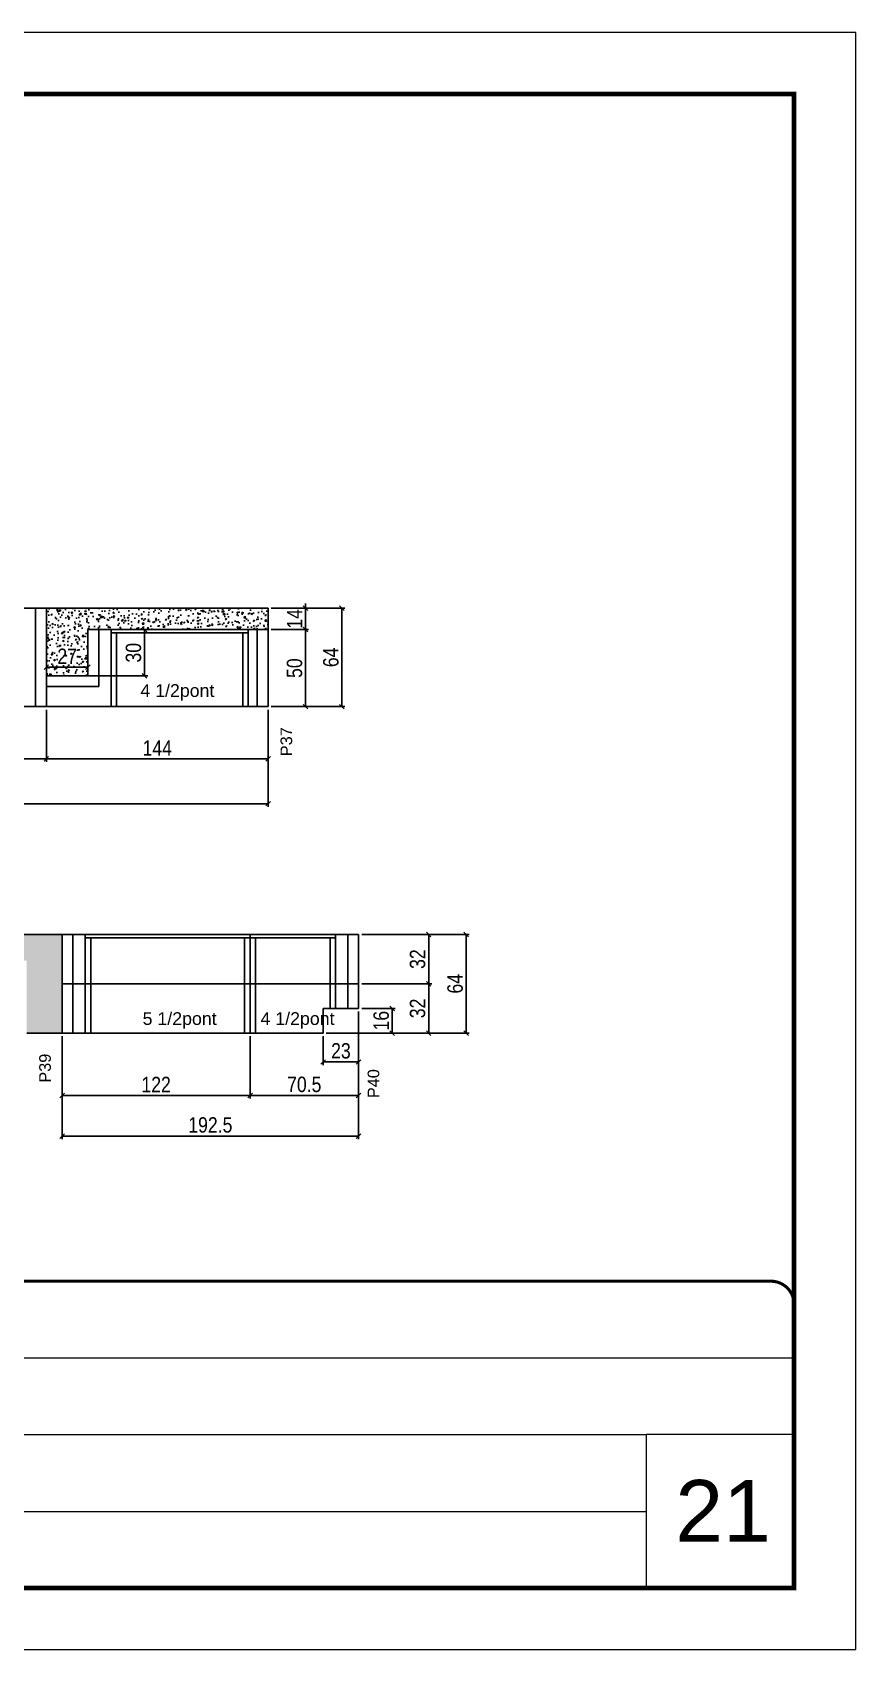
# Model space of a CAD drawing. Extents: x -3394 to 16474, y -5031 to 14397.
# Drawn here: x 5222 to 5757, y 7604 to 8654 of the extents above; entities that cross this region are included whole.
import ezdxf

# ---------------------------------------------------------------- set-up
doc = ezdxf.new("R2010")
doc.units = 0
doc.linetypes.add('CONTINUO', pattern=[0])
doc.linetypes.add('DASHED', pattern=[0.75, 0.5, -0.25])
doc.layers.get('0').update_dxf_attribs({"linetype": 'CONTINUOUS'})
doc.layers.get('Defpoints').update_dxf_attribs({"linetype": 'CONTINUOUS'})
for name, color, linetype, lineweight in [('CARIMBO', 255, 'CONTINUOUS', 9), ('Folhas', 255, 'CONTINUOUS', 9), ('SARRAFO DE PRESSAO', 251, 'DASHED', 9)]:
    doc.layers.add(name, color=color, linetype=linetype, lineweight=lineweight)
for name, color, linetype in [('COTA', 241, 'CONTINUOUS'), ('NOMENCLATURA', 7, 'CONTINUOUS'), ('Painéis', 200, 'CONTINUOUS'), ('PONTALETE', 7, 'CONTINUOUS'), ('SARR_2.2x7', 40, 'CONTINUOUS'), ('SARR_3.5x7', 81, 'CONTINUOUS')]:
    doc.layers.add(name, color=color, linetype=linetype)
doc.styles.add('ARIAL', font='arial.ttf')
doc.styles.add('COTA TECNICA', font='techl___.ttf', dxfattribs={"height": 10})
doc.dimstyles.new('PAINEL', dxfattribs={"dimtxt": 10, "dimasz": 3, "dimexe": 3, "dimexo": 3, "dimgap": 3, "dimtad": 1, "dimdec": 1, "dimzin": 12, "dimdsep": 46, "dimtxsty": 'COTA TECNICA', "dimblk1": 'OBLIQUE', "dimblk2": 'OBLIQUE', "dimsah": 1, "dimcen": 0.9, "dimclrd": 4, "dimclre": 4, "dimclrt": 240, "dimadec": 1, "dimazin": 3, "dimtfac": 1, "dimtdec": 1, "dimtmove": 0, "dimatfit": 3, "dimfxl": 1, "dimtolj": 1, "dimtzin": 12, "dimarcsym": 0})

# ---------------------------------------------------------------- blocks, each defined once
blk = doc.blocks.new('9999999999')
at = {"color": 30, "linetype": 'CONTINUO'}
for p, q in [((98564.6, 34379.6), (99584, 34379.6)), ((98564.6, 34329.8), (99488, 34329.8)), ((99584, 34329.8), (99488, 34329.8)), ((99488, 34329.8), (99488, 34230.2)), ((98564.6, 34280), (99488, 34280))]:
    blk.add_line(p, q, dxfattribs=at)
at = {"color": 30, "linetype": 'CONTINUO', "const_width": 2}
blk.add_lwpolyline([(99584, 34230.2), (99584, 34414.4, 0.414214), (99569, 34429.4), (98229, 34429.4, 0.414214), (98214, 34414.4), (98214, 34245.2, 0.414214), (98229, 34230.2), (99584, 34230.2)], format="xyb", dxfattribs=at)
at = {"layer": 'Folhas'}
blk.add_lwpolyline([(98139, 34190.2), (99624, 34190.2), (99624, 35240.2), (98139, 35240.2)], close=True, dxfattribs=at)
at = {"layer": 'Folhas', "color": 30, "const_width": 3}
blk.add_lwpolyline([(98214, 34230.2), (99584, 34230.2), (99584, 35200.2), (98214, 35200.2)], close=True, dxfattribs=at)
blk = doc.blocks.new('_Oblique')
at = {"color": 0, "linetype": 'ByBlock', "lineweight": -2}
blk.add_line((-0.5, -0.5), (0.5, 0.5), dxfattribs=at)
blk = doc.blocks.new('*D573')
at = {"layer": 'COTA', "color": 4, "linetype": 'Continuous', "lineweight": -2, "transparency": 16777216}
for p, q in [((5231.6, 8213.9), (5231.6, 8180)), ((5375.6, 8213.9), (5375.6, 8180)), ((5375.6, 8182), (5231.6, 8182))]:
    blk.add_line(p, q, dxfattribs=at)
at = {"layer": 'Defpoints', "color": 0, "linetype": 'Continuous', "transparency": 16777216}
for p in [(5231.6, 8215.9), (5375.6, 8215.9), (5231.6, 8182)]:
    blk.add_point(p, dxfattribs=at)
at = {"layer": 'COTA', "color": 4, "linetype": 'Continuous', "lineweight": -2, "transparency": 16777216, "xscale": 3, "yscale": 3, "zscale": 3, "rotation": 180}
blk.add_blockref('_Oblique', (5231.6, 8182), dxfattribs=at)
at = {"layer": 'COTA', "color": 4, "linetype": 'Continuous', "lineweight": -2, "transparency": 16777216, "xscale": 3, "yscale": 3, "zscale": 3}
blk.add_blockref('_Oblique', (5375.6, 8182), dxfattribs=at)
at = {"layer": 'COTA', "color": 240, "linetype": 'Continuous', "transparency": 16777216, "insert": (5303.6, 8189), "char_height": 10, "attachment_point": 5, "style": 'COTA TECNICA'}
blk.add_mtext('\\A1;144', dxfattribs=at)
blk = doc.blocks.new('*D575')
at = {"layer": 'COTA', "color": 4, "linetype": 'Continuous', "lineweight": -2, "transparency": 16777216}
for p, q in [((4528.6, 8213.9), (4528.6, 8150.9)), ((5375.6, 8213.9), (5375.6, 8150.9)), ((5375.6, 8152.9), (4528.6, 8152.9))]:
    blk.add_line(p, q, dxfattribs=at)
at = {"layer": 'Defpoints', "color": 0, "linetype": 'Continuous', "transparency": 16777216}
for p in [(4528.6, 8215.9), (5375.6, 8215.9), (4528.6, 8152.9)]:
    blk.add_point(p, dxfattribs=at)
at = {"layer": 'COTA', "color": 4, "linetype": 'Continuous', "lineweight": -2, "transparency": 16777216, "xscale": 3, "yscale": 3, "zscale": 3, "rotation": 180}
blk.add_blockref('_Oblique', (4528.6, 8152.9), dxfattribs=at)
at = {"layer": 'COTA', "color": 4, "linetype": 'Continuous', "lineweight": -2, "transparency": 16777216, "xscale": 3, "yscale": 3, "zscale": 3}
blk.add_blockref('_Oblique', (5375.6, 8152.9), dxfattribs=at)
at = {"layer": 'COTA', "color": 240, "linetype": 'Continuous', "transparency": 16777216, "insert": (4952.1, 8160), "char_height": 10, "attachment_point": 5, "style": 'COTA TECNICA'}
blk.add_mtext('\\A1;847', dxfattribs=at)
blk = doc.blocks.new('*D579')
at = {"layer": 'COTA', "color": 4, "linetype": 'Continuous', "lineweight": -2, "transparency": 16777216}
for p, q in [((4987.6, 8213.9), (4987.6, 8180)), ((5231.6, 8213.9), (5231.6, 8180)), ((4987.6, 8182), (5231.6, 8182))]:
    blk.add_line(p, q, dxfattribs=at)
at = {"layer": 'Defpoints', "color": 0, "linetype": 'Continuous', "transparency": 16777216}
for p in [(4987.6, 8215.9), (5231.6, 8215.9), (5231.6, 8182)]:
    blk.add_point(p, dxfattribs=at)
at = {"layer": 'COTA', "color": 4, "linetype": 'Continuous', "lineweight": -2, "transparency": 16777216, "xscale": 3, "yscale": 3, "zscale": 3, "rotation": 180}
blk.add_blockref('_Oblique', (4987.6, 8182), dxfattribs=at)
at = {"layer": 'COTA', "color": 4, "linetype": 'Continuous', "lineweight": -2, "transparency": 16777216, "xscale": 3, "yscale": 3, "zscale": 3}
blk.add_blockref('_Oblique', (5231.6, 8182), dxfattribs=at)
at = {"layer": 'COTA', "color": 240, "linetype": 'Continuous', "transparency": 16777216, "insert": (5109.6, 8189), "char_height": 10, "attachment_point": 5, "style": 'COTA TECNICA'}
blk.add_mtext('\\A1;244', dxfattribs=at)
blk = doc.blocks.new('*D582')
at = {"layer": 'COTA', "color": 4, "linetype": 'Continuous', "lineweight": -2, "transparency": 16777216}
for p, q in [((5260.6, 8265.9), (5297.4, 8265.9)), ((5295.4, 8235.9), (5295.4, 8265.9)), ((5260.6, 8235.9), (5297.4, 8235.9))]:
    blk.add_line(p, q, dxfattribs=at)
at = {"layer": 'Defpoints', "color": 0, "linetype": 'Continuous', "transparency": 16777216}
for p in [(5258.6, 8265.9), (5295.4, 8265.9), (5258.6, 8235.9)]:
    blk.add_point(p, dxfattribs=at)
at = {"layer": 'COTA', "color": 4, "linetype": 'Continuous', "lineweight": -2, "transparency": 16777216, "xscale": 3, "yscale": 3, "zscale": 3}
for p, rotation in [((5295.4, 8265.9), 90), ((5295.4, 8235.9), 270)]:
    blk.add_blockref('_Oblique', p, dxfattribs=dict(at, rotation=rotation))
at = {"layer": 'COTA', "color": 240, "linetype": 'Continuous', "transparency": 16777216, "insert": (5288.2, 8250.9), "char_height": 10, "attachment_point": 5, "rotation": 90, "style": 'COTA TECNICA'}
blk.add_mtext('\\A1;30', dxfattribs=at)
blk = doc.blocks.new('*D583')
at = {"layer": 'COTA', "color": 4, "linetype": 'Continuous', "lineweight": -2, "transparency": 16777216}
for p, q in [((5231.6, 8237.9), (5231.6, 8243.5)), ((5258.6, 8237.9), (5258.6, 8243.5)), ((5258.6, 8241.5), (5231.6, 8241.5))]:
    blk.add_line(p, q, dxfattribs=at)
at = {"layer": 'Defpoints', "color": 0, "linetype": 'Continuous', "transparency": 16777216}
for p in [(5231.6, 8241.5), (5231.6, 8235.9), (5258.6, 8235.9)]:
    blk.add_point(p, dxfattribs=at)
at = {"layer": 'COTA', "color": 4, "linetype": 'Continuous', "lineweight": -2, "transparency": 16777216, "xscale": 3, "yscale": 3, "zscale": 3, "rotation": 180}
blk.add_blockref('_Oblique', (5231.6, 8241.5), dxfattribs=at)
at = {"layer": 'COTA', "color": 4, "linetype": 'Continuous', "lineweight": -2, "transparency": 16777216, "xscale": 3, "yscale": 3, "zscale": 3}
blk.add_blockref('_Oblique', (5258.6, 8241.5), dxfattribs=at)
at = {"layer": 'COTA', "color": 240, "linetype": 'Continuous', "transparency": 16777216, "insert": (5245.1, 8248.6), "char_height": 10, "attachment_point": 5, "style": 'COTA TECNICA'}
blk.add_mtext('\\A1;27', dxfattribs=at)
blk = doc.blocks.new('*D586')
at = {"layer": 'COTA', "color": 4, "linetype": 'Continuous', "lineweight": -2, "transparency": 16777216}
for p, q in [((5377.6, 8265.9), (5401.9, 8265.9)), ((5399.9, 8265.9), (5399.9, 8215.9)), ((5377.6, 8215.9), (5401.9, 8215.9))]:
    blk.add_line(p, q, dxfattribs=at)
at = {"layer": 'Defpoints', "color": 0, "linetype": 'Continuous', "transparency": 16777216}
for p in [(5375.6, 8265.9), (5375.6, 8215.9), (5399.9, 8215.9)]:
    blk.add_point(p, dxfattribs=at)
at = {"layer": 'COTA', "color": 4, "linetype": 'Continuous', "lineweight": -2, "transparency": 16777216, "xscale": 3, "yscale": 3, "zscale": 3}
for p, rotation in [((5399.9, 8265.9), 90), ((5399.9, 8215.9), 270)]:
    blk.add_blockref('_Oblique', p, dxfattribs=dict(at, rotation=rotation))
at = {"layer": 'COTA', "color": 240, "linetype": 'Continuous', "transparency": 16777216, "insert": (5392.8, 8240.9), "char_height": 10, "attachment_point": 5, "rotation": 90, "style": 'COTA TECNICA'}
blk.add_mtext('\\A1;50', dxfattribs=at)
blk = doc.blocks.new('*D587')
at = {"layer": 'COTA', "color": 4, "linetype": 'Continuous', "lineweight": -2, "transparency": 16777216}
for p, q in [((5377.6, 8279.9), (5401.9, 8279.9)), ((5399.9, 8279.9), (5399.9, 8282.9)), ((5399.9, 8265.9), (5399.9, 8279.9)), ((5377.6, 8265.9), (5401.9, 8265.9)), ((5399.9, 8265.9), (5399.9, 8262.9))]:
    blk.add_line(p, q, dxfattribs=at)
at = {"layer": 'Defpoints', "color": 0, "linetype": 'Continuous', "transparency": 16777216}
for p in [(5375.6, 8279.9), (5399.9, 8279.9), (5375.6, 8265.9)]:
    blk.add_point(p, dxfattribs=at)
at = {"layer": 'COTA', "color": 4, "linetype": 'Continuous', "lineweight": -2, "transparency": 16777216, "xscale": 3, "yscale": 3, "zscale": 3}
for p, rotation in [((5399.9, 8279.9), 270), ((5399.9, 8265.9), 90)]:
    blk.add_blockref('_Oblique', p, dxfattribs=dict(at, rotation=rotation))
at = {"layer": 'COTA', "color": 240, "linetype": 'Continuous', "transparency": 16777216, "insert": (5392.8, 8272.9), "char_height": 10, "attachment_point": 5, "rotation": 90, "style": 'COTA TECNICA'}
blk.add_mtext('\\A1;14', dxfattribs=at)
blk = doc.blocks.new('*D588')
at = {"layer": 'COTA', "color": 4, "linetype": 'Continuous', "lineweight": -2, "transparency": 16777216}
for p, q in [((5377.6, 8279.9), (5425.5, 8279.9)), ((5423.5, 8279.9), (5423.5, 8215.9)), ((5377.6, 8215.9), (5425.5, 8215.9))]:
    blk.add_line(p, q, dxfattribs=at)
at = {"layer": 'Defpoints', "color": 0, "linetype": 'Continuous', "transparency": 16777216}
for p in [(5375.6, 8279.9), (5375.6, 8215.9), (5423.5, 8215.9)]:
    blk.add_point(p, dxfattribs=at)
at = {"layer": 'COTA', "color": 4, "linetype": 'Continuous', "lineweight": -2, "transparency": 16777216, "xscale": 3, "yscale": 3, "zscale": 3}
for p, rotation in [((5423.5, 8279.9), 90), ((5423.5, 8215.9), 270)]:
    blk.add_blockref('_Oblique', p, dxfattribs=dict(at, rotation=rotation))
at = {"layer": 'COTA', "color": 240, "linetype": 'Continuous', "transparency": 16777216, "insert": (5416.4, 8247.9), "char_height": 10, "attachment_point": 5, "rotation": 90, "style": 'COTA TECNICA'}
blk.add_mtext('\\A1;64', dxfattribs=at)
blk = doc.blocks.new('*D597')
at = {"layer": 'COTA', "color": 4, "linetype": 'Continuous', "lineweight": -2, "transparency": 16777216}
for p, q in [((5241.9, 8002), (5241.9, 7961.5)), ((5363.9, 8002), (5363.9, 7961.5)), ((5363.9, 7963.5), (5241.9, 7963.5))]:
    blk.add_line(p, q, dxfattribs=at)
at = {"layer": 'Defpoints', "color": 0, "linetype": 'Continuous', "transparency": 16777216}
for p in [(5241.9, 8004), (5363.9, 8004), (5241.9, 7963.5)]:
    blk.add_point(p, dxfattribs=at)
at = {"layer": 'COTA', "color": 4, "linetype": 'Continuous', "lineweight": -2, "transparency": 16777216, "xscale": 3, "yscale": 3, "zscale": 3, "rotation": 180}
blk.add_blockref('_Oblique', (5241.9, 7963.5), dxfattribs=at)
at = {"layer": 'COTA', "color": 4, "linetype": 'Continuous', "lineweight": -2, "transparency": 16777216, "xscale": 3, "yscale": 3, "zscale": 3}
blk.add_blockref('_Oblique', (5363.9, 7963.5), dxfattribs=at)
at = {"layer": 'COTA', "color": 240, "linetype": 'Continuous', "transparency": 16777216, "insert": (5302.9, 7970.6), "char_height": 10, "attachment_point": 5, "style": 'COTA TECNICA'}
blk.add_mtext('\\A1;122', dxfattribs=at)
blk = doc.blocks.new('*D598')
at = {"layer": 'COTA', "color": 4, "linetype": 'Continuous', "lineweight": -2, "transparency": 16777216}
for p, q in [((5436.4, 8068), (5506.2, 8068)), ((5504.2, 8004), (5504.2, 8068)), ((5413.4, 8004), (5506.2, 8004))]:
    blk.add_line(p, q, dxfattribs=at)
at = {"layer": 'Defpoints', "color": 0, "linetype": 'Continuous', "transparency": 16777216}
for p in [(5434.4, 8068), (5504.2, 8068), (5411.4, 8004)]:
    blk.add_point(p, dxfattribs=at)
at = {"layer": 'COTA', "color": 4, "linetype": 'Continuous', "lineweight": -2, "transparency": 16777216, "xscale": 3, "yscale": 3, "zscale": 3}
for p, rotation in [((5504.2, 8068), 90), ((5504.2, 8004), 270)]:
    blk.add_blockref('_Oblique', p, dxfattribs=dict(at, rotation=rotation))
at = {"layer": 'COTA', "color": 240, "linetype": 'Continuous', "transparency": 16777216, "insert": (5497.1, 8036), "char_height": 10, "attachment_point": 5, "rotation": 90, "style": 'COTA TECNICA'}
blk.add_mtext('\\A1;64', dxfattribs=at)
blk = doc.blocks.new('*D599')
at = {"layer": 'COTA', "color": 4, "linetype": 'Continuous', "lineweight": -2, "transparency": 16777216}
for p, q in [((5363.9, 8000), (5363.9, 7961.5)), ((5434.4, 8000), (5434.4, 7961.5)), ((5363.9, 7963.5), (5434.4, 7963.5))]:
    blk.add_line(p, q, dxfattribs=at)
at = {"layer": 'Defpoints', "color": 0, "linetype": 'Continuous', "transparency": 16777216}
for p in [(5363.9, 8002), (5434.4, 8002), (5434.4, 7963.5)]:
    blk.add_point(p, dxfattribs=at)
at = {"layer": 'COTA', "color": 4, "linetype": 'Continuous', "lineweight": -2, "transparency": 16777216, "xscale": 3, "yscale": 3, "zscale": 3, "rotation": 180}
blk.add_blockref('_Oblique', (5363.9, 7963.5), dxfattribs=at)
at = {"layer": 'COTA', "color": 4, "linetype": 'Continuous', "lineweight": -2, "transparency": 16777216, "xscale": 3, "yscale": 3, "zscale": 3}
blk.add_blockref('_Oblique', (5434.4, 7963.5), dxfattribs=at)
at = {"layer": 'COTA', "color": 240, "linetype": 'Continuous', "transparency": 16777216, "insert": (5399.1, 7970.6), "char_height": 10, "attachment_point": 5, "style": 'COTA TECNICA'}
blk.add_mtext('\\A1;70.5', dxfattribs=at)
blk = doc.blocks.new('*D600')
at = {"layer": 'COTA', "color": 4, "linetype": 'Continuous', "lineweight": -2, "transparency": 16777216}
for p, q in [((5434.4, 8018), (5434.4, 7935.1)), ((5241.9, 8002), (5241.9, 7935.1)), ((5434.4, 7937.1), (5241.9, 7937.1))]:
    blk.add_line(p, q, dxfattribs=at)
at = {"layer": 'Defpoints', "color": 0, "linetype": 'Continuous', "transparency": 16777216}
for p in [(5434.4, 8020), (5241.9, 8004), (5241.9, 7937.1)]:
    blk.add_point(p, dxfattribs=at)
at = {"layer": 'COTA', "color": 4, "linetype": 'Continuous', "lineweight": -2, "transparency": 16777216, "xscale": 3, "yscale": 3, "zscale": 3, "rotation": 180}
blk.add_blockref('_Oblique', (5241.9, 7937.1), dxfattribs=at)
at = {"layer": 'COTA', "color": 4, "linetype": 'Continuous', "lineweight": -2, "transparency": 16777216, "xscale": 3, "yscale": 3, "zscale": 3}
blk.add_blockref('_Oblique', (5434.4, 7937.1), dxfattribs=at)
at = {"layer": 'COTA', "color": 240, "linetype": 'Continuous', "transparency": 16777216, "insert": (5338.1, 7944.3), "char_height": 10, "attachment_point": 5, "style": 'COTA TECNICA'}
blk.add_mtext('\\A1;192.5', dxfattribs=at)
blk = doc.blocks.new('*D1935')
at = {"layer": 'COTA', "color": 4, "linetype": 'Continuous', "lineweight": -2, "transparency": 16777216}
for p, q in [((5434.4, 8016), (5434.4, 7983.2)), ((5411.4, 8002), (5411.4, 7983.2)), ((5434.4, 7985.2), (5411.4, 7985.2))]:
    blk.add_line(p, q, dxfattribs=at)
at = {"layer": 'Defpoints', "color": 0, "linetype": 'Continuous', "transparency": 16777216}
for p in [(5434.4, 8018), (5411.4, 8004), (5411.4, 7985.2)]:
    blk.add_point(p, dxfattribs=at)
at = {"layer": 'COTA', "color": 4, "linetype": 'Continuous', "lineweight": -2, "transparency": 16777216, "xscale": 3, "yscale": 3, "zscale": 3, "rotation": 180}
blk.add_blockref('_Oblique', (5411.4, 7985.2), dxfattribs=at)
at = {"layer": 'COTA', "color": 4, "linetype": 'Continuous', "lineweight": -2, "transparency": 16777216, "xscale": 3, "yscale": 3, "zscale": 3}
blk.add_blockref('_Oblique', (5434.4, 7985.2), dxfattribs=at)
at = {"layer": 'COTA', "color": 240, "linetype": 'Continuous', "transparency": 16777216, "insert": (5422.9, 7992.4), "char_height": 10, "attachment_point": 5, "style": 'COTA TECNICA'}
blk.add_mtext('\\A1;23', dxfattribs=at)
blk = doc.blocks.new('*D1936')
at = {"layer": 'COTA', "color": 4, "linetype": 'Continuous', "lineweight": -2, "transparency": 16777216}
for p, q in [((5436.4, 8020), (5458.2, 8020)), ((5456.2, 8004), (5456.2, 8020)), ((5413.4, 8004), (5458.2, 8004))]:
    blk.add_line(p, q, dxfattribs=at)
at = {"layer": 'Defpoints', "color": 0, "linetype": 'Continuous', "transparency": 16777216}
for p in [(5434.4, 8020), (5456.2, 8020), (5411.4, 8004)]:
    blk.add_point(p, dxfattribs=at)
at = {"layer": 'COTA', "color": 4, "linetype": 'Continuous', "lineweight": -2, "transparency": 16777216, "xscale": 3, "yscale": 3, "zscale": 3}
for p, rotation in [((5456.2, 8020), 90), ((5456.2, 8004), 270)]:
    blk.add_blockref('_Oblique', p, dxfattribs=dict(at, rotation=rotation))
at = {"layer": 'COTA', "color": 240, "linetype": 'Continuous', "transparency": 16777216, "insert": (5449.1, 8012), "char_height": 10, "attachment_point": 5, "rotation": 90, "style": 'COTA TECNICA'}
blk.add_mtext('\\A1;16', dxfattribs=at)
blk = doc.blocks.new('*D2144')
at = {"layer": 'COTA', "color": 4, "linetype": 'Continuous', "lineweight": -2, "transparency": 16777216}
for p, q in [((5436.4, 8036), (5481.9, 8036)), ((5479.9, 8004), (5479.9, 8036)), ((5437.8, 8004), (5481.9, 8004))]:
    blk.add_line(p, q, dxfattribs=at)
at = {"layer": 'Defpoints', "color": 0, "linetype": 'Continuous', "transparency": 16777216}
for p in [(5434.4, 8036), (5479.9, 8036), (5435.8, 8004)]:
    blk.add_point(p, dxfattribs=at)
at = {"layer": 'COTA', "color": 4, "linetype": 'Continuous', "lineweight": -2, "transparency": 16777216, "xscale": 3, "yscale": 3, "zscale": 3}
for p, rotation in [((5479.9, 8036), 90), ((5479.9, 8004), 270)]:
    blk.add_blockref('_Oblique', p, dxfattribs=dict(at, rotation=rotation))
at = {"layer": 'COTA', "color": 240, "linetype": 'Continuous', "transparency": 16777216, "insert": (5472.7, 8020), "char_height": 10, "attachment_point": 5, "rotation": 90, "style": 'COTA TECNICA'}
blk.add_mtext('\\A1;32', dxfattribs=at)
blk = doc.blocks.new('*D2145')
at = {"layer": 'COTA', "color": 4, "linetype": 'Continuous', "lineweight": -2, "transparency": 16777216}
for p, q in [((5436.4, 8068), (5481.9, 8068)), ((5479.9, 8036), (5479.9, 8068)), ((5436.4, 8036), (5481.9, 8036))]:
    blk.add_line(p, q, dxfattribs=at)
at = {"layer": 'Defpoints', "color": 0, "linetype": 'Continuous', "transparency": 16777216}
for p in [(5434.4, 8068), (5479.9, 8068), (5434.4, 8036)]:
    blk.add_point(p, dxfattribs=at)
at = {"layer": 'COTA', "color": 4, "linetype": 'Continuous', "lineweight": -2, "transparency": 16777216, "xscale": 3, "yscale": 3, "zscale": 3}
for p, rotation in [((5479.9, 8068), 90), ((5479.9, 8036), 270)]:
    blk.add_blockref('_Oblique', p, dxfattribs=dict(at, rotation=rotation))
at = {"layer": 'COTA', "color": 240, "linetype": 'Continuous', "transparency": 16777216, "insert": (5472.7, 8052), "char_height": 10, "attachment_point": 5, "rotation": 90, "style": 'COTA TECNICA'}
blk.add_mtext('\\A1;32', dxfattribs=at)

msp = doc.modelspace()

# ---------------------------------------------------------------- hatches: boundary and pattern name
at = {"layer": 'COTA', "linetype": 'Continuous'}
h = msp.add_hatch(dxfattribs=at)
h.set_pattern_fill('AR-CONC', color=256, scale=0.05)
h.set_pattern_definition([(50, (-1598.553, 12.6934), (9.1092334, -0.7969543), [0.9525, -10.4775]), (355, (-1598.553, 12.693), (-1.762171, 9.552842), [0.762, -8.382029]), (100.451445, (-1597.794, 12.627), (7.347062, 8.7558876), [0.8095004, -8.904512]), (46.1842, (-1598.553, 15.233), (13.553952, -2.102116), [1.42875, -15.71625]), (96.63556, (-1597.423, 15.058), (11.870207, 12.371306), [1.214251, -13.35678]), (351.18415, (-1598.553, 15.233), (11.870207, 12.371306), [1.142998, -12.572987]), (21, (-1597.283, 14.5984), (7.5807196, -5.11326), [0.9525, -10.4775]), (326, (-1597.283, 14.598), (3.0901014, 9.209398), [0.762, -8.382]), (71.451445, (-1596.651, 14.172), (10.670821, 4.0961384), [0.8095004, -8.904497]), (37.5, (-1598.553, 12.6934), (0.1544302, 4.2277519), [0, -8.2804, 0, -8.509, 0, -8.41375]), (7.5, (-1598.553, 12.6934), (3.3409831, 5.0090287), [0, -4.8514, 0, -8.0899, 0, -3.20675]), (327.5, (-1601.385, 12.6934), (6.7795298, -0.2864372), [0, -3.175, 0, -9.906, 0, -13.1445]), (317.5, (-1602.655, 12.6934), (7.406459, 1.2713246), [0, -4.1275, 0, -6.5786, 0, -9.3345])])
h.paths.add_polyline_path([(5231.61, 8279.93), (5231.61, 8235.93), (5258.61, 8235.93), (5258.61, 8265.93), (5375.61, 8265.93), (5375.61, 8279.93)])
h = msp.add_hatch(dxfattribs=at)
h.set_pattern_fill('AR-CONC', color=256, scale=0.05)
h.set_pattern_definition([(50, (-1585, 0), (9.1092334, -0.7969543), [0.9525, -10.4775]), (355, (-1585, 0), (-1.762171, 9.552842), [0.762, -8.382029]), (100.45144, (-1584.241, -0.066), (7.347062, 8.7558876), [0.8095004, -8.904512]), (46.1842, (-1585, 2.54), (13.553952, -2.102116), [1.42875, -15.71625]), (96.63556, (-1583.87, 2.365), (11.870207, 12.371306), [1.214251, -13.35678]), (351.18415, (-1585, 2.54), (11.870207, 12.371306), [1.142998, -12.572987]), (21, (-1583.73, 1.905), (7.5807196, -5.11326), [0.9525, -10.4775]), (326, (-1583.73, 1.905), (3.0901014, 9.209398), [0.762, -8.382]), (71.451445, (-1583.098, 1.479), (10.670821, 4.0961384), [0.8095004, -8.904497]), (37.5, (-1585, 0), (0.1544302, 4.2277519), [0, -8.2804, 0, -8.509, 0, -8.41375]), (7.5, (-1585, 0), (3.3409831, 5.0090287), [0, -4.8514, 0, -8.0899, 0, -3.20675]), (327.5, (-1587.832, 0), (6.7795298, -0.2864372), [0, -3.175, 0, -9.906, 0, -13.1445]), (317.5, (-1589.102, 0), (7.406459, 1.2713246), [0, -4.1275, 0, -6.5786, 0, -9.3345])])
h.paths.add_polyline_path([(5241.88, 8067.97), (4535.85, 8067.97), (4535.85, 8050.97), (5218.88, 8050.97), (5218.88, 8003.97), (5241.88, 8003.97)])

# ---------------------------------------------------------------- linework, layer by layer
for p, q in [((5231.61, 8279.93), (5375.61, 8279.93)), ((5375.61, 8265.93), (5375.61, 8279.93)), ((5241.88, 8067.97), (4535.85, 8067.97)), ((5218.88, 8003.97), (5241.88, 8003.97))]:
    msp.add_line(p, q, dxfattribs=at)
at = {"layer": 'Painéis', "linetype": 'Continuous'}
for p, q in [((5231.61, 8279.93), (4774.61, 8279.93)), ((5231.61, 8279.93), (5231.61, 8215.93)), ((5375.61, 8265.93), (5258.61, 8265.93)), ((5258.61, 8265.93), (5258.61, 8235.93)), ((5375.61, 8265.93), (5375.61, 8215.93)), ((5258.61, 8235.93), (5231.61, 8235.93)), ((5375.61, 8215.93), (4528.58, 8215.93)), ((5241.88, 8067.97), (5320.38, 8067.97)), ((5241.88, 8067.97), (5241.88, 8003.97)), ((5320.38, 8067.97), (5434.38, 8067.97)), ((5363.88, 8067.97), (5363.88, 8003.97)), ((5434.38, 8019.97), (5434.38, 8067.97)), ((5241.88, 8035.97), (5434.38, 8035.97)), ((5411.38, 8003.97), (5411.38, 8019.97)), ((5411.38, 8019.97), (5434.38, 8019.97)), ((5241.88, 8003.97), (5411.38, 8003.97))]:
    msp.add_line(p, q, dxfattribs=at)
at = {"layer": 'SARR_2.2x7', "ltscale": 25}
for p, q in [((5224.61, 8279.93), (5224.61, 8215.93)), ((5265.61, 8265.93), (5265.61, 8235.93)), ((5368.61, 8265.93), (5368.61, 8215.93)), ((5265.61, 8235.93), (5265.61, 8228.93)), ((5265.61, 8228.93), (5231.61, 8228.93)), ((5248.88, 8067.97), (5248.88, 8003.97)), ((5427.38, 8067.97), (5427.38, 8019.97))]:
    msp.add_line(p, q, dxfattribs=at)
at = {"layer": 'SARR_2.2x7', "linetype": 'Continuous'}
for p, q in [((5258.61, 8235.93), (5265.61, 8235.93)), ((5419.38, 8065.77), (5419.38, 8067.97))]:
    msp.add_line(p, q, dxfattribs=at)
at = {"layer": 'SARR_2.2x7', "ltscale": 25, "elevation": 0}
msp.add_lwpolyline([(5273.61, 8263.73), (5362.61, 8263.73), (5362.61, 8265.93), (5273.61, 8265.93)], close=True, dxfattribs=at)
at = {"layer": 'SARR_2.2x7', "ltscale": 25}
for points in [[(5256.88, 8065.77), (5363.88, 8065.77), (5363.88, 8067.97), (5256.88, 8067.97)], [(5419.38, 8065.77), (5363.88, 8065.77), (5363.88, 8067.97), (5419.38, 8067.97)]]:
    msp.add_lwpolyline(points, close=True, dxfattribs=at)
at = {"layer": 'SARR_3.5x7', "elevation": 0}
for points in [[(5277.11, 8215.93), (5273.61, 8215.93), (5273.61, 8263.73), (5277.11, 8263.73)], [(5362.61, 8215.93), (5359.11, 8215.93), (5359.11, 8263.73), (5362.61, 8263.73)]]:
    msp.add_lwpolyline(points, close=True, dxfattribs=at)
at = {"layer": 'SARR_3.5x7'}
for points in [[(5260.38, 8003.97), (5256.88, 8003.97), (5256.88, 8065.77), (5260.38, 8065.77)], [(5360.38, 8003.97), (5363.88, 8003.97), (5363.88, 8065.77), (5360.38, 8065.77)], [(5367.38, 8003.97), (5363.88, 8003.97), (5363.88, 8065.77), (5367.38, 8065.77)], [(5415.88, 8019.97), (5419.38, 8019.97), (5419.38, 8065.77), (5415.88, 8065.77)]]:
    msp.add_lwpolyline(points, close=True, dxfattribs=at)

# ---------------------------------------------------------------- block references
at = {"layer": 'SARRAFO DE PRESSAO', "color": 6, "linetype": 'ByBlock'}
msp.add_blockref('9999999999', (-93866.77, -26586.53), dxfattribs=at)

# ---------------------------------------------------------------- texts
at = {"layer": 'CARIMBO', "style": 'ARIAL'}
msp.add_text('21', height=40, dxfattribs=at).set_placement((5640.07, 7673.82))
at = {"layer": 'NOMENCLATURA', "linetype": 'Continuous', "style": 'ARIAL'}
for s, p in [('P37', (5391.24, 8183.74)), ('P39', (5234.52, 7971.78)), ('P40', (5447.82, 7961.75))]:
    msp.add_text(s, height=7.567, rotation=90, dxfattribs=at).set_placement(p)
at = {"layer": 'PONTALETE', "linetype": 'Continuous', "style": 'ARIAL'}
for s, p in [('4 1/2pont', (5292.67, 8222.23)), ('5 1/2pont', (5294.13, 8009.27)), ('4 1/2pont', (5370.68, 8009.27))]:
    msp.add_text(s, height=8.25, dxfattribs=at).set_placement(p)

# ---------------------------------------------------------------- dimensions: what is measured, and where the dimension line sits
at = {"layer": 'COTA', "linetype": 'Continuous'}
for base, p1, p2, angle, override, picture, middle in [((5399.92, 8279.93), (5375.61, 8265.93), (5375.61, 8279.93), 90, {"dimexe": 2, "dimexo": 2, "dimgap": 2, "dimadec": 8, "dimtix": 1, "dimatfit": 2, "dimldrblk": 'Oblique'}, '*D587', (5392.85, 8272.93)), ((5423.45, 8215.93), (5375.61, 8279.93), (5375.61, 8215.93), 90, {"dimexe": 2, "dimexo": 2, "dimgap": 2, "dimadec": 8, "dimtix": 1, "dimatfit": 2, "dimldrblk": 'Oblique'}, '*D588', (5416.35, 8247.93)), ((5295.38, 8265.93), (5258.61, 8235.93), (5258.61, 8265.93), 90, {"dimexe": 2, "dimexo": 2, "dimgap": 2, "dimadec": 8, "dimtix": 1, "dimatfit": 2, "dimldrblk": 'Oblique'}, '*D582', (5288.16, 8250.93)), ((5399.92, 8215.93), (5375.61, 8265.93), (5375.61, 8215.93), 90, {"dimexe": 2, "dimexo": 2, "dimgap": 2, "dimadec": 8, "dimtix": 1, "dimatfit": 2, "dimldrblk": 'Oblique'}, '*D586', (5392.81, 8240.93)), ((4528.58, 8152.94), (5375.61, 8215.93), (4528.58, 8215.93), 180, {"dimexe": 2, "dimexo": 2, "dimgap": 2, "dimadec": 8, "dimtix": 1, "dimatfit": 2, "dimldrblk": 'Oblique'}, '*D575', (4952.09, 8160.03)), ((5231.61, 8181.96), (5375.61, 8215.93), (5231.61, 8215.93), 180, {"dimexe": 2, "dimexo": 2, "dimgap": 2, "dimadec": 8, "dimtix": 1, "dimatfit": 2, "dimldrblk": 'Oblique'}, '*D573', (5303.61, 8189.03)), ((5504.17, 8067.97), (5411.38, 8003.97), (5434.38, 8067.97), 90, {"dimexe": 2, "dimexo": 2, "dimgap": 2, "dimadec": 8, "dimtix": 1, "dimatfit": 2, "dimldrblk": 'Oblique'}, '*D598', (5497.06, 8035.97)), ((5479.91, 8067.97), (5434.38, 8035.97), (5434.38, 8067.97), 90, {"dimexe": 2, "dimexo": 2, "dimgap": 2, "dimadec": 8, "dimtix": 1, "dimtmove": 1, "dimatfit": 2, "dimldrblk": 'Oblique'}, '*D2145', (5472.69, 8051.97)), ((5479.91, 8035.97), (5435.79, 8003.97), (5434.38, 8035.97), 90, {"dimexe": 2, "dimexo": 2, "dimgap": 2, "dimadec": 8, "dimtix": 1, "dimatfit": 2, "dimldrblk": 'Oblique'}, '*D2144', (5472.69, 8019.97)), ((5456.2, 8019.97), (5411.38, 8003.97), (5434.38, 8019.97), 90, {"dimexe": 2, "dimexo": 2, "dimgap": 2, "dimadec": 8, "dimtix": 1, "dimatfit": 2, "dimldrblk": 'Oblique'}, '*D1936', (5449.1, 8011.97))]:
    dim = msp.add_linear_dim(base=base, p1=p1, p2=p2, angle=angle, dimstyle='PAINEL', override=override, dxfattribs=at)
    dim.commit()
    dim.dimension.update_dxf_attribs({"geometry": picture, "text_midpoint": middle})
for base, p1, p2, picture, middle in [((5231.61, 8241.52), (5258.61, 8235.93), (5231.61, 8235.93), '*D583', (5245.11, 8248.59)), ((5231.61, 8181.96), (4987.61, 8215.93), (5231.61, 8215.93), '*D579', (5109.61, 8189.03)), ((5241.88, 7937.12), (5434.38, 8019.97), (5241.88, 8003.97), '*D600', (5338.13, 7944.26)), ((5411.38, 7985.17), (5434.38, 8017.97), (5411.38, 8003.97), '*D1935', (5422.88, 7992.39)), ((5241.88, 7963.53), (5363.88, 8003.97), (5241.88, 8003.97), '*D597', (5302.88, 7970.59)), ((5434.38, 7963.53), (5363.88, 8001.97), (5434.38, 8001.97), '*D599', (5399.13, 7970.64))]:
    dim = msp.add_linear_dim(base=base, p1=p1, p2=p2, dimstyle='PAINEL', override={"dimexe": 2, "dimexo": 2, "dimgap": 2, "dimadec": 8, "dimtix": 1, "dimatfit": 2, "dimldrblk": 'Oblique'}, dxfattribs=at)
    dim.commit()
    dim.dimension.update_dxf_attribs({"geometry": picture, "text_midpoint": middle})

doc.saveas('drawing.dxf')
